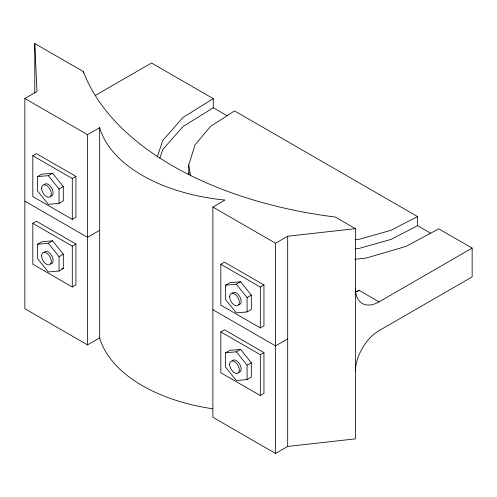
<?xml version="1.0" encoding="UTF-8"?>
<svg xmlns="http://www.w3.org/2000/svg" width="497" height="497" viewBox="0 0 497 497"><rect width="100%" height="100%" fill="white"/><g stroke="black" fill="none" stroke-linecap="round" stroke-linejoin="round"><path stroke-width="0.75" d="M189.183 172.683L188.73 174.13L188.73 165.023L195.072 144.757L210.728 126.257L234.509 110.906L417.555 216.586L417.555 225.694L430.824 233.354M157.214 157.046L162.767 140.446L182.939 117.497L213.275 98.648L151.529 63.001L95.269 95.48M159.866 158.214L162.767 149.547L182.939 126.605L213.275 107.756L213.275 98.648M24.85 98.499L36.983 91.498L34.778 43.543L83.39 71.605A329.238 190.084 0 0 0 335.27 217.034L355.398 228.651L355.398 438.87L287.682 446.455L275.549 453.457L212.878 417.275L212.878 207.056L225.011 200.049A152.896 88.273 0 0 1 99.661 127.679L87.528 134.687L24.85 98.499L24.85 308.718L87.528 344.906L99.661 337.898L99.661 127.679M32.808 155.716L36.449 153.616L75.929 176.41L75.929 217.257L72.289 219.357L32.808 196.563L32.808 155.716L72.289 178.51L75.929 176.41M37.548 176.609L41.791 174.155L52.545 173.198L63.305 186.574L63.305 200.918L59.056 203.366L48.302 204.329L37.548 190.947L37.548 176.609L48.302 175.646L52.545 173.198M59.056 203.366L59.056 189.028L63.305 186.574M32.808 223.346L36.449 221.246L75.929 244.039L75.929 284.887L72.289 286.986L32.808 264.193L32.808 223.346L72.289 246.139L75.929 244.039M37.548 244.238L41.791 241.79L52.545 240.828L63.305 254.209L63.305 268.548L59.056 271.002L48.302 271.958L37.548 258.583L37.548 244.238L48.302 243.281L52.545 240.828M99.661 230.341L87.528 237.342L24.85 201.161M59.056 271.002L59.056 256.657L63.305 254.209M220.836 264.274L224.47 262.174L263.95 284.961L263.95 325.808L260.31 327.908L220.836 305.121L220.836 264.274L260.31 287.067L263.95 284.961M212.878 207.056L275.549 243.244L287.682 236.237L355.398 228.651M225.57 285.166L229.819 282.712L240.573 281.749L251.327 295.131L251.327 309.469L247.084 311.923L236.323 312.886L225.57 299.505L225.57 285.166L236.323 284.203L240.573 281.749M247.084 311.923L247.084 297.585L251.327 295.131M220.836 331.903L224.47 329.803L263.95 352.597L263.95 393.438L260.31 395.544L220.836 372.75L220.836 331.903L260.31 354.696L263.95 352.597M225.57 352.795L229.819 350.342L240.573 349.385L251.327 362.76L251.327 377.105L247.084 379.553L236.323 380.516L225.57 367.134L225.57 352.795L236.323 351.833L240.573 349.385M287.682 338.892L275.549 345.9L212.878 309.712M247.084 379.553L247.084 365.214L251.327 362.76M355.951 291.845A33.461 19.321 -60 0 0 359.039 290.298L379.056 301.853L472.15 248.109L472.15 276.891L379.056 330.635A33.461 19.321 -60 0 0 355.398 371.619M356.399 291.807L359.039 290.298M417.555 216.586L390.971 230.316L358.921 239.355L355.106 239.753M417.555 225.694L390.971 239.424L358.921 248.463L355.106 248.86M354.883 259.291L366.395 258.005L406.136 246.363L438.789 228.844L472.15 248.109M61.765 268.684L63.305 268.548M213.275 107.756L227.21 115.801M236.323 284.203L247.084 297.585M236.323 351.833L247.084 365.214M48.302 175.646L59.056 189.028M48.302 243.281L59.056 256.657M188.73 165.023L190.556 175.919M287.682 236.237L287.682 446.455M275.549 243.244L275.549 453.457M260.31 287.067L260.31 327.908M260.31 354.696L260.31 395.544M87.528 134.687L87.528 344.906M83.39 71.605L83.39 73.152M72.289 178.51L72.289 219.357M72.289 246.139L72.289 286.986M34.778 43.543L34.778 93.032M379.056 301.853A33.461 19.321 -60 0 1 355.398 288.198M44.096 252.389A6.865 3.964 60 0 1 51.731 255.638A6.865 3.964 60 0 1 50.725 263.876M44.096 184.76A6.865 3.964 60 0 1 51.731 188.009A6.865 3.964 60 0 1 50.725 196.24M232.124 360.946A6.865 3.964 60 0 1 239.759 364.195A6.865 3.964 60 0 1 238.753 372.427M212.673 408.764A152.896 88.273 0 0 1 99.661 337.898M232.124 293.317A6.865 3.964 60 0 1 239.759 296.56A6.865 3.964 60 0 1 238.753 304.798M41.63 188.239A6.865 3.964 60 0 0 48.905 197.297A6.865 3.964 60 0 0 48.905 187.586A6.865 3.964 60 0 0 41.63 188.239M41.63 255.868A6.865 3.964 60 0 0 48.905 264.926A6.865 3.964 60 0 0 48.905 255.216A6.865 3.964 60 0 0 41.63 255.868M229.651 296.79A6.865 3.964 60 0 0 236.932 305.848A6.865 3.964 60 0 0 236.932 296.144A6.865 3.964 60 0 0 229.651 296.79M229.651 364.425A6.865 3.964 60 0 0 236.932 373.477A6.865 3.964 60 0 0 236.932 363.773A6.865 3.964 60 0 0 229.651 364.425"/></g></svg>
